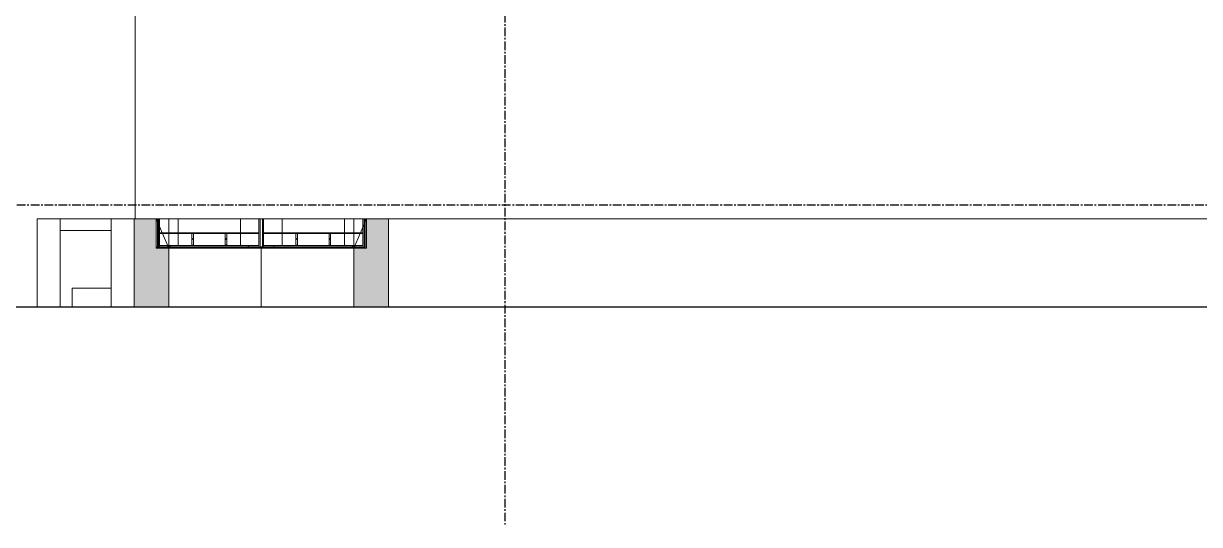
# Model space of a CAD drawing. Header units: millimetres. Extents: x -153298 to 620751, y -313239 to 250031.
# Drawn here: x 30149 to 35239, y -125527 to -123359 of the extents above; entities that cross this region are included whole.
import ezdxf

# ---------------------------------------------------------------- set-up
doc = ezdxf.new("R2010")
doc.units = ezdxf.units.MM
doc.linetypes.add('CENTER', pattern=[2, 1.25, -0.25, 0.25, -0.25])
doc.linetypes.add('XKITLINE00', pattern=[0])
doc.layers.add('Part', color=7, linetype='Continuous', lineweight=0)

# ---------------------------------------------------------------- blocks, each defined once
blk = doc.blocks.new('*A4645')
at = {"layer": 'Part'}
for points in [[(297.422, -58.593), (297.422, -60.643), (296.222, -60.643), (296.222, -57.577), (296.982, -57.577), (296.982, -58.593)], [(305.022, -57.577), (305.022, -60.643), (303.822, -60.643), (303.822, -58.593), (304.262, -58.593), (304.262, -57.577)]]:
    blk.add_hatch(color=7, dxfattribs=at).paths.add_polyline_path(points, flags=17)
blk = doc.blocks.new('*A159158')
at = {"layer": 'Part', "color": 7, "linetype": 'XKITLINE00', "lineweight": 0}
for p, q in [((300.72581, -58.081455), (300.70181, -58.057455)), ((300.882965, -58.081455), (300.858965, -58.057455)), ((301.040119, -58.081455), (301.016119, -58.057455)), ((301.197274, -58.081455), (301.173274, -58.057455)), ((301.354428, -58.081455), (301.330428, -58.057455)), ((301.511583, -58.081455), (301.487583, -58.057455)), ((301.668737, -58.081455), (301.644737, -58.057455)), ((301.825892, -58.081455), (301.801892, -58.057455)), ((301.983046, -58.081455), (301.959046, -58.057455)), ((302.140201, -58.081455), (302.116201, -58.057455)), ((302.297355, -58.081455), (302.273355, -58.057455)), ((302.45451, -58.081455), (302.43051, -58.057455)), ((302.611664, -58.081455), (302.587664, -58.057455)), ((302.768818, -58.081455), (302.744818, -58.057455)), ((302.925973, -58.081455), (302.901973, -58.057455)), ((303.083127, -58.081455), (303.059127, -58.057455)), ((303.240282, -58.081455), (303.216282, -58.057455)), ((303.397436, -58.081455), (303.373436, -58.057455)), ((303.554591, -58.081455), (303.530591, -58.057455)), ((303.711745, -58.081455), (303.687745, -58.057455)), ((303.8689, -58.081455), (303.8449, -58.057455)), ((304.026054, -58.081455), (304.002054, -58.057455))]:
    blk.add_line(p, q, dxfattribs=at)
blk = doc.blocks.new('*A160159')
at = {"layer": 'Part', "color": 7, "linetype": 'XKITLINE00', "lineweight": 0}
for p, q in [((297.12581, -58.081455), (297.10181, -58.057455)), ((297.282965, -58.081455), (297.258965, -58.057455)), ((297.440119, -58.081455), (297.416119, -58.057455)), ((297.597274, -58.081455), (297.573274, -58.057455)), ((297.754428, -58.081455), (297.730428, -58.057455)), ((297.911583, -58.081455), (297.887583, -58.057455)), ((298.068737, -58.081455), (298.044737, -58.057455)), ((298.225892, -58.081455), (298.201892, -58.057455)), ((298.383046, -58.081455), (298.359046, -58.057455)), ((298.540201, -58.081455), (298.516201, -58.057455)), ((298.697355, -58.081455), (298.673355, -58.057455)), ((298.85451, -58.081455), (298.83051, -58.057455)), ((299.011664, -58.081455), (298.987664, -58.057455)), ((299.168818, -58.081455), (299.144818, -58.057455)), ((299.325973, -58.081455), (299.301973, -58.057455)), ((299.483127, -58.081455), (299.459127, -58.057455)), ((299.640282, -58.081455), (299.616282, -58.057455)), ((299.797436, -58.081455), (299.773436, -58.057455)), ((299.954591, -58.081455), (299.930591, -58.057455)), ((300.111745, -58.081455), (300.087745, -58.057455)), ((300.2689, -58.081455), (300.2449, -58.057455)), ((300.426054, -58.081455), (300.402054, -58.057455))]:
    blk.add_line(p, q, dxfattribs=at)
blk = doc.blocks.new('*A161160')
at = {"layer": 'Part', "color": 7, "linetype": 'XKITLINE00', "lineweight": 0}
for p, q in [((303.023144, -58.245471), (302.967144, -58.301471)), ((303.023144, -58.465487), (303.007176, -58.481455))]:
    blk.add_line(p, q, dxfattribs=at)
blk = doc.blocks.new('*A162161')
at = {"layer": 'Part', "color": 7, "linetype": 'XKITLINE00', "lineweight": 0}
for p, q in [((301.876477, -58.245471), (301.820477, -58.301471)), ((301.876477, -58.465487), (301.860509, -58.481455))]:
    blk.add_line(p, q, dxfattribs=at)
blk = doc.blocks.new('*A163162')
at = {"layer": 'Part', "color": 7, "linetype": 'XKITLINE00', "lineweight": 0}
for p in [(300.66181, -58.537455), (300.70181, -58.497455)]:
    blk.add_line(p, (300.70181, -58.497455), dxfattribs=at)
blk = doc.blocks.new('*A164163')
at = {"layer": 'Part', "color": 7, "linetype": 'XKITLINE00', "lineweight": 0}
for p, q in [((299.423144, -58.245471), (299.367144, -58.301471)), ((299.423144, -58.465487), (299.407176, -58.481455))]:
    blk.add_line(p, q, dxfattribs=at)
blk = doc.blocks.new('*A165164')
at = {"layer": 'Part', "color": 7, "linetype": 'XKITLINE00', "lineweight": 0}
for p, q in [((298.276477, -58.245471), (298.220477, -58.301471)), ((298.276477, -58.465487), (298.260509, -58.481455))]:
    blk.add_line(p, q, dxfattribs=at)
blk = doc.blocks.new('*A166165')
at = {"layer": 'Part', "color": 7, "linetype": 'XKITLINE00', "lineweight": 0}
for p in [(297.06181, -58.537455), (297.10181, -58.497455)]:
    blk.add_line(p, (297.10181, -58.497455), dxfattribs=at)
blk = doc.blocks.new('*A167166')
at = {"layer": 'Part', "color": 7, "linetype": 'XKITLINE00', "lineweight": 0}
for p in [(296.98181, -58.577455), (297.02181, -58.537455)]:
    blk.add_line(p, (297.02181, -58.537455), dxfattribs=at)
blk = doc.blocks.new('*A12941259')
at = {"layer": 'Part', "color": 7, "linetype": 'XKITLINE00', "lineweight": 0}
for p, q in [((296.25794, -57.577455), (296.25794, -48.777455)), ((294.072299, -59.977455), (294.072212, -59.976502)), ((294.072299, -59.976502), (295.421819, -59.97709)), ((294.072299, -60.642663), (294.072299, -59.977455)), ((294.072299, -59.977455), (295.421819, -59.977455)), ((300.61381, -59.977455), (300.62181, -59.977455))]:
    blk.add_line(p, q, dxfattribs=at)
blk = doc.blocks.new('*A13481308')
at = {"layer": 'Part', "color": 7, "linetype": 'XKITLINE00', "lineweight": 0}
blk.add_line((305.02181, -57.577455), (368.541825, -57.577455), dxfattribs=at)
blk = doc.blocks.new('*A14631419')
at = {"layer": 'Part', "color": 7, "linetype": 'XKITLINE00', "lineweight": 0}
for p, q in [((293.661819, -57.577455), (292.861819, -57.577455)), ((292.861819, -57.577455), (292.861819, -60.642663)), ((293.661819, -60.642663), (293.661819, -57.577455)), ((296.221819, -57.577455), (295.421819, -57.577455)), ((295.421819, -57.577455), (295.421819, -60.642663))]:
    blk.add_line(p, q, dxfattribs=at)
blk = doc.blocks.new('*A14641420')
at = {"layer": 'Part', "color": 7, "linetype": 'XKITLINE00', "lineweight": 0}
for p, q in [((293.661819, -57.577455), (295.421819, -57.577455)), ((293.661819, -57.977455), (295.421819, -57.977455))]:
    blk.add_line(p, q, dxfattribs=at)
blk = doc.blocks.new('*A14651421')
at = {"layer": 'Part', "color": 7, "linetype": 'XKITLINE00', "lineweight": 0}
for p, q in [((297.42181, -57.577455), (296.22181, -57.577455)), ((296.22181, -60.642663), (296.22181, -57.577455)), ((297.42181, -58.593455), (296.98181, -57.577455)), ((296.98181, -58.593455), (296.98181, -57.577455)), ((297.42181, -60.642663), (297.42181, -57.577455)), ((305.02181, -57.577455), (303.82181, -57.577455)), ((303.82181, -57.577455), (303.82181, -60.642663)), ((303.82181, -58.593455), (304.26181, -57.577455)), ((304.26181, -58.593455), (304.26181, -57.577455)), ((305.02181, -60.642663), (305.02181, -57.577455)), ((296.98181, -58.593455), (300.61381, -58.593455)), ((300.61381, -60.642663), (300.61381, -58.577455)), ((300.62181, -60.642663), (300.62181, -58.577455)), ((304.26181, -58.593455), (300.62181, -58.593455))]:
    blk.add_line(p, q, dxfattribs=at)
blk = doc.blocks.new('*A14661422')
at = {"layer": 'Part', "color": 7, "linetype": 'XKITLINE00', "lineweight": 0}
for p, q in [((304.14181, -58.057455), (300.70181, -58.057455)), ((300.70181, -58.057455), (300.70181, -58.081455)), ((300.70181, -58.081455), (304.14181, -58.081455)), ((304.14181, -58.081455), (304.14181, -58.057455))]:
    blk.add_line(p, q, dxfattribs=at)
blk = doc.blocks.new('*A14671423')
at = {"layer": 'Part', "color": 7, "linetype": 'XKITLINE00', "lineweight": 0}
for p, q in [((300.54181, -58.057455), (297.10181, -58.057455)), ((297.10181, -58.057455), (297.10181, -58.081455)), ((297.10181, -58.081455), (300.54181, -58.081455)), ((300.54181, -58.081455), (300.54181, -58.057455))]:
    blk.add_line(p, q, dxfattribs=at)
blk = doc.blocks.new('*A14681424')
at = {"layer": 'Part', "color": 7, "linetype": 'XKITLINE00', "lineweight": 0}
for p, q in [((303.023144, -58.081455), (302.967144, -58.081455)), ((302.967144, -58.081455), (302.967144, -58.481455)), ((303.023144, -58.481455), (303.023144, -58.081455)), ((302.967144, -58.481455), (303.023144, -58.481455))]:
    blk.add_line(p, q, dxfattribs=at)
blk = doc.blocks.new('*A14691425')
at = {"layer": 'Part', "color": 7, "linetype": 'XKITLINE00', "lineweight": 0}
for p, q in [((301.876477, -58.081455), (301.820477, -58.081455)), ((301.820477, -58.081455), (301.820477, -58.481455)), ((301.876477, -58.481455), (301.876477, -58.081455)), ((301.820477, -58.481455), (301.876477, -58.481455))]:
    blk.add_line(p, q, dxfattribs=at)
blk = doc.blocks.new('*A14701426')
at = {"layer": 'Part', "color": 7, "linetype": 'XKITLINE00', "lineweight": 0}
for p, q in [((304.18181, -57.577455), (304.14181, -57.577455)), ((304.14181, -57.577455), (304.14181, -58.497455)), ((304.18181, -58.537455), (304.18181, -57.577455)), ((304.14181, -58.497455), (303.78181, -58.497455)), ((303.78181, -58.497455), (303.78181, -58.537455)), ((303.78181, -58.537455), (304.18181, -58.537455))]:
    blk.add_line(p, q, dxfattribs=at)
blk = doc.blocks.new('*A14711427')
at = {"layer": 'Part', "color": 7, "linetype": 'XKITLINE00', "lineweight": 0}
for p, q in [((300.70181, -57.577455), (300.66181, -57.577455)), ((300.66181, -57.577455), (300.66181, -58.537455)), ((300.70181, -58.497455), (300.70181, -57.577455)), ((300.66181, -58.537455), (301.06181, -58.537455)), ((301.06181, -58.497455), (300.70181, -58.497455)), ((301.06181, -58.537455), (301.06181, -58.497455))]:
    blk.add_line(p, q, dxfattribs=at)
blk = doc.blocks.new('*A14721428')
at = {"layer": 'Part', "color": 7, "linetype": 'XKITLINE00', "lineweight": 0}
for p, q in [((299.423144, -58.081455), (299.367144, -58.081455)), ((299.367144, -58.081455), (299.367144, -58.481455)), ((299.423144, -58.481455), (299.423144, -58.081455)), ((299.367144, -58.481455), (299.423144, -58.481455))]:
    blk.add_line(p, q, dxfattribs=at)
blk = doc.blocks.new('*A14731429')
at = {"layer": 'Part', "color": 7, "linetype": 'XKITLINE00', "lineweight": 0}
for p, q in [((298.276477, -58.081455), (298.220477, -58.081455)), ((298.220477, -58.081455), (298.220477, -58.481455)), ((298.276477, -58.481455), (298.276477, -58.081455)), ((298.220477, -58.481455), (298.276477, -58.481455))]:
    blk.add_line(p, q, dxfattribs=at)
blk = doc.blocks.new('*A14741430')
at = {"layer": 'Part', "color": 7, "linetype": 'XKITLINE00', "lineweight": 0}
for p, q in [((300.58181, -57.577455), (300.54181, -57.577455)), ((300.54181, -57.577455), (300.54181, -58.497455)), ((300.58181, -58.537455), (300.58181, -57.577455)), ((300.54181, -58.497455), (300.18181, -58.497455)), ((300.18181, -58.497455), (300.18181, -58.537455)), ((300.18181, -58.537455), (300.58181, -58.537455))]:
    blk.add_line(p, q, dxfattribs=at)
blk = doc.blocks.new('*A14751431')
at = {"layer": 'Part', "color": 7, "linetype": 'XKITLINE00', "lineweight": 0}
for p, q in [((297.10181, -57.577455), (297.06181, -57.577455)), ((297.06181, -57.577455), (297.06181, -58.537455)), ((297.10181, -58.497455), (297.10181, -57.577455)), ((297.06181, -58.537455), (297.46181, -58.537455)), ((297.46181, -58.497455), (297.10181, -58.497455)), ((297.46181, -58.537455), (297.46181, -58.497455))]:
    blk.add_line(p, q, dxfattribs=at)
blk = doc.blocks.new('*A14761432')
at = {"layer": 'Part', "color": 7, "linetype": 'XKITLINE00', "lineweight": 0}
for p, q in [((304.26181, -57.577455), (304.22181, -57.577455)), ((304.22181, -57.577455), (304.22181, -58.537455)), ((304.26181, -58.577455), (304.26181, -57.577455)), ((304.22181, -58.537455), (303.86181, -58.537455)), ((303.86181, -58.537455), (303.86181, -58.577455)), ((303.86181, -58.577455), (304.26181, -58.577455))]:
    blk.add_line(p, q, dxfattribs=at)
blk = doc.blocks.new('*A14771433')
at = {"layer": 'Part', "color": 7, "linetype": 'XKITLINE00', "lineweight": 0}
for p, q in [((297.02181, -57.577455), (296.98181, -57.577455)), ((296.98181, -57.577455), (296.98181, -58.577455)), ((297.02181, -58.537455), (297.02181, -57.577455)), ((296.98181, -58.577455), (297.38181, -58.577455)), ((297.38181, -58.537455), (297.02181, -58.537455)), ((297.38181, -58.577455), (297.38181, -58.537455))]:
    blk.add_line(p, q, dxfattribs=at)
blk = doc.blocks.new('*A14781434')
at = {"layer": 'Part', "color": 7, "linetype": 'XKITLINE00', "lineweight": 0}
for p, q in [((297.02181, -57.577455), (297.06181, -57.577455)), ((300.58181, -57.577455), (300.66181, -57.577455)), ((304.18181, -57.577455), (304.22181, -57.577455)), ((297.38181, -58.577455), (303.86181, -58.577455)), ((300.58181, -58.537455), (300.66181, -58.537455))]:
    blk.add_line(p, q, dxfattribs=at)
blk = doc.blocks.new('*A14791435')
at = {"layer": 'Part', "color": 7, "linetype": 'XKITLINE00', "lineweight": 0}
for p, q in [((303.50181, -57.577455), (304.14181, -57.577455)), ((303.50181, -58.057455), (303.50181, -57.577455)), ((303.50181, -58.497455), (303.50181, -58.081455))]:
    blk.add_line(p, q, dxfattribs=at)
blk = doc.blocks.new('*A14801436')
at = {"layer": 'Part', "color": 7, "linetype": 'XKITLINE00', "lineweight": 0}
for p, q in [((300.70181, -57.577455), (301.34181, -57.577455)), ((301.34181, -58.057455), (301.34181, -57.577455)), ((301.34181, -58.497455), (301.34181, -58.081455))]:
    blk.add_line(p, q, dxfattribs=at)
blk = doc.blocks.new('*A14811437')
at = {"layer": 'Part', "color": 7, "linetype": 'XKITLINE00', "lineweight": 0}
for p, q in [((301.34181, -57.577455), (303.50181, -57.577455)), ((301.06181, -58.497455), (303.78181, -58.497455)), ((301.06181, -58.537455), (303.78181, -58.537455))]:
    blk.add_line(p, q, dxfattribs=at)
blk = doc.blocks.new('*A14821438')
at = {"layer": 'Part', "color": 7, "linetype": 'XKITLINE00', "lineweight": 0}
for p, q in [((299.90181, -57.577455), (300.54181, -57.577455)), ((299.90181, -58.057455), (299.90181, -57.577455)), ((299.90181, -58.497455), (299.90181, -58.081455))]:
    blk.add_line(p, q, dxfattribs=at)
blk = doc.blocks.new('*A14831439')
at = {"layer": 'Part', "color": 7, "linetype": 'XKITLINE00', "lineweight": 0}
for p, q in [((297.10181, -57.577455), (297.74181, -57.577455)), ((297.74181, -58.057455), (297.74181, -57.577455)), ((297.74181, -58.497455), (297.74181, -58.081455))]:
    blk.add_line(p, q, dxfattribs=at)
blk = doc.blocks.new('*A14841440')
at = {"layer": 'Part', "color": 7, "linetype": 'XKITLINE00', "lineweight": 0}
for p, q in [((297.74181, -57.577455), (299.90181, -57.577455)), ((297.46181, -58.497455), (300.18181, -58.497455)), ((297.46181, -58.537455), (300.18181, -58.537455))]:
    blk.add_line(p, q, dxfattribs=at)

msp = doc.modelspace()

# ---------------------------------------------------------------- linework, layer by layer
at = {"color": 7, "linetype": 'CENTER', "ltscale": 30}
for p, q in [((32232.7713, -109456.2471), (32232.7713, -125527.3802)), ((59557.5016, -124144.9884), (24877.4489, -124144.9884))]:
    msp.add_line(p, q, dxfattribs=at)
at = {"color": 7}
msp.add_line((29615.2251, -124585.1951), (37337.9548, -124585.1951), dxfattribs=at)

# ---------------------------------------------------------------- block references
at = {"color": 7, "lineweight": 0, "xscale": 125, "yscale": 125, "zscale": 125}
for name in ['*A12941259', '*A14631419', '*A14641420', '*A4645', '*A14651421', '*A14771433', '*A14781434', '*A14751431', '*A14831439', '*A14841440', '*A14821438', '*A14741430', '*A14711427', '*A14801436', '*A14811437', '*A14791435', '*A14701426', '*A14761432', '*A13481308', '*A160159', '*A14671423', '*A14731429', '*A165164', '*A14721428', '*A164163', '*A159158', '*A14661422', '*A14691425', '*A162161', '*A14681424', '*A161160', '*A167166', '*A166165', '*A163162']:
    msp.add_blockref(name, (-6399.4671, -117007.8065), dxfattribs=at)

doc.saveas('drawing.dxf')
